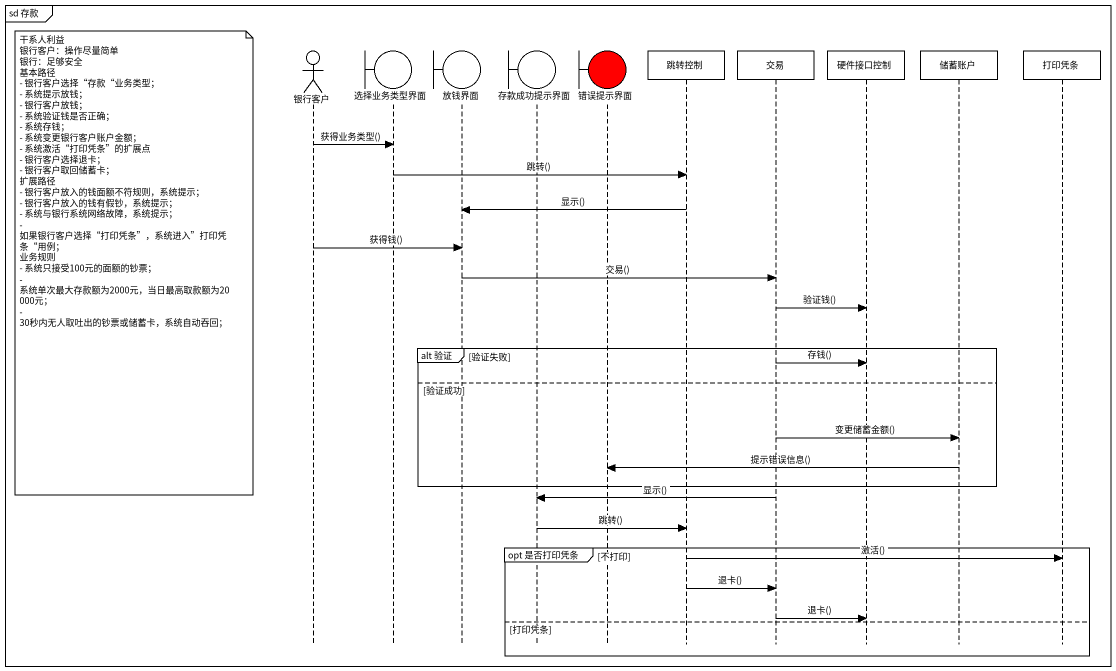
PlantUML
@startuml
mainframe sd 存款
hide footbox
actor 银行客户
boundary 选择业务类型界面
boundary 放钱界面
boundary 存款成功提示界面
boundary 错误提示界面 #FF0000
participant 跳转控制
participant 交易
participant 硬件接口控制
participant 储蓄账户
participant 打印凭条

银行客户 -> 选择业务类型界面 : 获得业务类型()
选择业务类型界面 -> 跳转控制 : 跳转()
跳转控制 -> 放钱界面 : 显示()
银行客户 -> 放钱界面 : 获得钱()
note left of 银行客户
  干系人利益
  银行客户：操作尽量简单
  银行：足够安全
  基本路径
  - 银行客户选择“存款“业务类型；
  - 系统提示放钱；
  - 银行客户放钱；
  - 系统验证钱是否正确；
  - 系统存钱；
  - 系统变更银行客户账户金额；
  - 系统激活“打印凭条”的扩展点
  - 银行客户选择退卡；
  - 银行客户取回储蓄卡；
  扩展路径
  - 银行客户放入的钱面额不符规则，系统提示；
  - 银行客户放入的钱有假钞，系统提示；
  - 系统与银行系统网络故障，系统提示；
  - 如果银行客户选择“打印凭条”，系统进入”打印凭条“用例；
  业务规则
  - 系统只接受100元的面额的钞票；
  - 系统单次最大存款额为2000元，当日最高取款额为20000元；
  - 30秒内无人取吐出的钞票或储蓄卡，系统自动吞回；
end note
放钱界面 -> 交易 : 交易()
交易 -> 硬件接口控制 : 验证钱()
group alt 验证 [验证失败]
  交易 -> 硬件接口控制 : 存钱()
else 验证成功
  交易 -> 储蓄账户 : 变更储蓄金额()
  储蓄账户 -> 错误提示界面 : 提示错误信息()
end
交易 -> 存款成功提示界面 : 显示()
存款成功提示界面 -> 跳转控制 : 跳转()
group opt 是否打印凭条 [不打印]
  跳转控制 -> 打印凭条 : 激活()
  跳转控制 -> 交易 : 退卡()
  交易 -> 硬件接口控制 : 退卡()
else 打印凭条
end
@enduml
